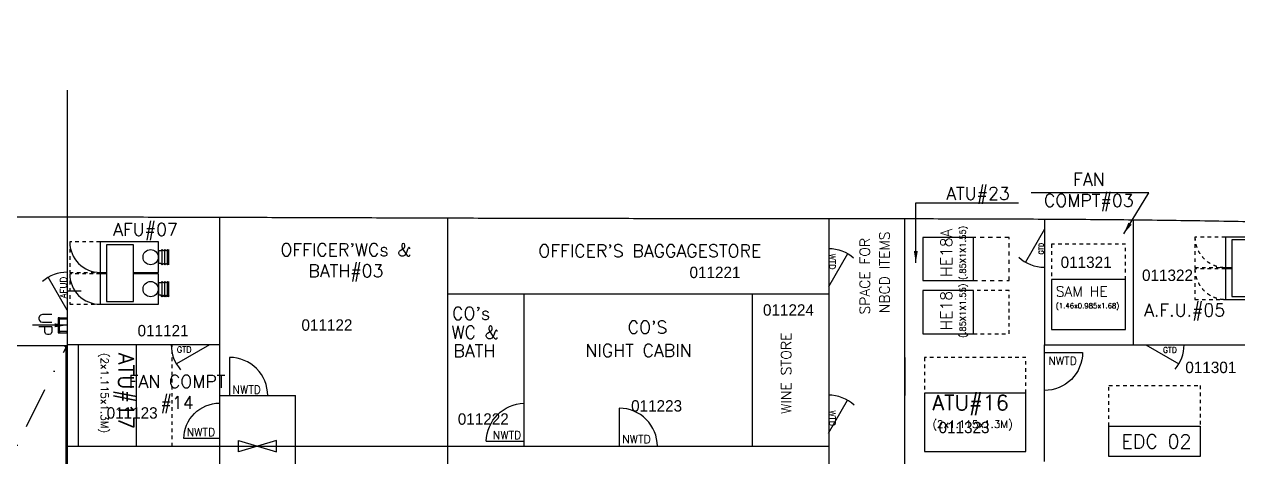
# Model space of a CAD drawing. Header units: inches. Extents: x -439515 to 171412, y -8673 to 415183.
# Drawn here: x 93779 to 114272, y 171602 to 178914 of the extents above; entities that cross this region are included whole.
import ezdxf
from ezdxf.enums import TextEntityAlignment as Align

# ---------------------------------------------------------------- set-up
doc = ezdxf.new("R2010")
doc.units = ezdxf.units.IN
doc.header["$LTSCALE"] = 700
doc.header["$MEASUREMENT"] = 0
doc.linetypes.add('DASHDOTX2', pattern=[2, 1, -0.5, 0, -0.5])
doc.linetypes.add('DOT', pattern=[0.2, 0.1, -0.1])
for name, color, linetype in [('00', 7, 'Continuous'), ('01', 7, 'Continuous'), ('AFU D', 7, 'Continuous'), ('COMPT.NOS', 4, 'Continuous'), ('COMPTNAME', 7, 'Continuous'), ('EDC', 7, 'Continuous'), ('NWTD', 7, 'Continuous')]:
    doc.layers.add(name, color=color, linetype=linetype)
doc.styles.add('ROMANS', font='romans')
doc.styles.add('style1', font='romans.shx', dxfattribs={"height": 250})
doc.dimstyles.get("Standard").update_dxf_attribs({"dimtxt": 150.18, "dimasz": 200.18, "dimexe": 0.8, "dimexo": 0.625, "dimgap": 0.09, "dimtad": 0, "dimtih": 1, "dimtoh": 1, "dimdec": 0, "dimzin": 0, "dimdsep": 46, "dimtxsty": 'Standard', "dimcen": 8.09, "dimclrd": 40, "dimclre": 40, "dimadec": 0, "dimazin": 0, "dimtfac": 1, "dimtdec": 0, "dimtofl": 0, "dimtmove": 0, "dimatfit": 3, "dimfxl": 1, "dimtolj": 1, "dimtzin": 0, "dimarcsym": 0})

# ---------------------------------------------------------------- blocks, each defined once
blk = doc.blocks.new('A1M', base_point=(36991, 2400))
at = {"linetype": 'Continuous'}
for p, q in [((37491, 2550), (36491, 2250)), ((36491, 2550), (37491, 2250)), ((36491, 2250), (36491, 2550)), ((37491, 2250), (37491, 2550))]:
    blk.add_line(p, q, dxfattribs=at)
blk = doc.blocks.new('DLW', base_point=(36724, 4033))
at = {"linetype": 'Continuous'}
blk.add_line((37224, 4033), (36358, 4533), dxfattribs=at)
blk.add_arc((37224, 4033), 1000, 140, 180, dxfattribs=at)
blk = doc.blocks.new('atu16plan1')
at = {"layer": '01', "color": 3, "linetype": 'ByBlock'}
blk.add_lwpolyline([(186538, 188388), (188538, 188388), (188538, 189538), (186538, 189538)], close=True, dxfattribs=at)
at = {"layer": '01', "color": 4, "linetype": 'DOT'}
blk.add_lwpolyline([(186538, 188388), (186538, 187688), (188538, 187688), (188538, 188388)], dxfattribs=at)
at = {"insert": (188380, 188427), "char_height": 400, "width": 1855.09, "attachment_point": 1, "rotation": 180, "style": 'ROMANS'}
blk.add_mtext('{\\H0.75x;ATU#16\\P\\H0.5x;(2x1.115x1.3M)\\P }', dxfattribs=at)
blk = doc.blocks.new('HE18PLAN1')
at = {"layer": '01', "linetype": 'ByBlock'}
blk.add_lwpolyline([(183656, 189158), (184506, 189158), (184506, 190158), (183656, 190158)], close=True, dxfattribs=at)
at = {"layer": '01', "color": 4, "linetype": 'DOT'}
blk.add_lwpolyline([(183656, 189158), (183656, 188458), (184506, 188458), (184506, 189158)], dxfattribs=at)
at = {"linetype": 'Continuous', "insert": (184110, 189538), "char_height": 225, "width": 923.46, "attachment_point": 5}
blk.add_mtext('{\\Fromans.shx|c0;HE18\\P\\H0.5333x;(.85X1X1.55)}', dxfattribs=at)
blk = doc.blocks.new('fghghj')
at = {"color": 3, "linetype": 'Continuous'}
blk.add_lwpolyline([(318315, -37952), (318615, -37952), (318615, -37927), (318315, -37927)], close=True, dxfattribs=at)
at = {"layer": '00', "color": 3}
for points in [[(318345, -38102), (318345, -37952), (318315, -37952), (318315, -38102)], [(318585, -38102), (318585, -37952), (318615, -37952), (318615, -38102)]]:
    blk.add_lwpolyline(points, close=True, dxfattribs=at)
at = {"layer": '01', "color": 4, "linetype": 'ByBlock'}
blk.add_line((318615, -37927), (318615, -37927), dxfattribs=at)
blk.add_line((318615, -37927), (318615, -37927), dxfattribs=at)
blk = doc.blocks.new('GTDPlan1')
at = {"linetype": 'Continuous'}
blk.add_line((138063, 187008), (138438, 186358), dxfattribs=at)
at = {"layer": '01', "linetype": 'ByBlock'}
blk.add_arc((138063, 187008), 750, 270, 310.7304, dxfattribs=at)
blk = doc.blocks.new('DLN', base_point=(36758, 6815))
at = {"linetype": 'Continuous'}
blk.add_lwpolyline([(37258, 6815), (37258, 7815, 0.414214), (36258, 6815)], format="xyb", dxfattribs=at)
blk = doc.blocks.new('SAMHEFWD')
at = {"layer": '01', "color": 4, "linetype": 'DOT'}
blk.add_lwpolyline([(178047, 621815), (178047, 622515), (176587, 622515), (176587, 621815)], dxfattribs=at)
at = {"layer": '01', "color": 5, "linetype": 'ByBlock'}
blk.add_lwpolyline([(178047, 621815), (176587, 621815), (176587, 620830), (178047, 620830)], close=True, dxfattribs=at)
at = {"insert": (176671, 621683), "char_height": 120, "width": 1424.45, "attachment_point": 1}
blk.add_mtext('{\\Fromans.shx|c0;\\H1.667x;SAM HE}\\P{\\Fromans.shx|c0;\\H0.8333x;(1.46x0.985x1.68)}', dxfattribs=at)
blk = doc.blocks.new('GTD')
at = {"linetype": 'Continuous'}
blk.add_line((183063, 185608), (182688, 184958), dxfattribs=at)
at = {"layer": '01', "linetype": 'ByBlock'}
blk.add_arc((183063, 185608), 750, 227.3353, 270, dxfattribs=at)
blk = doc.blocks.new('NWTD111')
at = {"linetype": 'Continuous', "extrusion": (0, 0, -1)}
blk.add_ellipse((-85100, 186008), major_axis=(540, 540), ratio=0.965187, start_param=3.944704, end_param=5.480074, dxfattribs=at)
at = {"layer": '01', "linetype": 'ByBlock'}
blk.add_lwpolyline([(-85850, 186008), (-85100, 186008)], dxfattribs=at)
blk = doc.blocks.new('atu17plan1')
at = {"layer": '01', "color": 4, "linetype": 'DOT'}
blk.add_lwpolyline([(170790, 170885), (170090, 170885), (170090, 168885), (170790, 168885)], dxfattribs=at)
at = {"layer": '01', "color": 3, "linetype": 'ByBlock'}
blk.add_lwpolyline([(170790, 170885), (170790, 168885), (171940, 168885), (171940, 170885)], close=True, dxfattribs=at)
at = {"insert": (170844, 169044), "char_height": 400, "width": 1855.09, "attachment_point": 1, "rotation": 90, "style": 'ROMANS'}
blk.add_mtext('{\\H0.75x;ATU#17\\P\\H0.5x;(2x1.115x1.3M)\\P }', dxfattribs=at)
blk = doc.blocks.new('afu03plan1')
at = {"layer": '01', "linetype": 'ByBlock'}
for p, q in [((188211, 190704), (187911, 190704)), ((188211, 190653), (187911, 190653)), ((188211, 190602), (187911, 190602)), ((187937, 190577), (187937, 190530)), ((188184, 190577), (188184, 190530)), ((188841, 190704), (188541, 190704)), ((188841, 190653), (188541, 190653)), ((188841, 190602), (188541, 190602)), ((188567, 190577), (188567, 190530)), ((188814, 190577), (188814, 190530))]:
    blk.add_line(p, q, dxfattribs=at)
for points in [[(188361, 190037), (188361, 190530), (187761, 190530), (187761, 189380), (188361, 189380), (188361, 189504)], [(188211, 190730), (187911, 190730)], [(187937, 190730), (187911, 190704), (187937, 190679), (187911, 190653), (187937, 190628), (187911, 190602), (187937, 190577)], [(187937, 190530), (188184, 190530)], [(188184, 190730), (188211, 190704), (188184, 190679), (188211, 190653), (188184, 190628), (188211, 190602), (188184, 190577)], [(188391, 189504), (188391, 189380), (188991, 189380), (188991, 190530), (188391, 190530), (188391, 190037)], [(188841, 190730), (188541, 190730)], [(188567, 190730), (188541, 190704), (188567, 190679), (188541, 190653), (188567, 190628), (188541, 190602), (188567, 190577)], [(188567, 190530), (188814, 190530)], [(188814, 190730), (188841, 190704), (188814, 190679), (188841, 190653), (188814, 190628), (188841, 190602), (188814, 190577)]]:
    blk.add_lwpolyline(points, dxfattribs=at)
blk.add_lwpolyline([(187818, 189504), (188935, 189504), (188935, 190037), (187818, 190037)], close=True, dxfattribs=at)
at = {"layer": '01', "color": 4, "linetype": 'DOT'}
for points in [[(187761, 189380), (187761, 188780), (188361, 188780), (188361, 189380)], [(188391, 189380), (188391, 188780), (188991, 188780), (188991, 189380)]]:
    blk.add_lwpolyline(points, dxfattribs=at)
at = {"layer": '01', "linetype": 'ByBlock'}
for centre in [(188061, 190374), (188691, 190374)]:
    blk.add_circle(centre, 150, dxfattribs=at)
for centre in [(187761, 189380), (188391, 189380)]:
    blk.add_arc(centre, 600, 270, 0, dxfattribs=at)
blk = doc.blocks.new('afu05plan1')
at = {"layer": '01', "linetype": 'ByBlock'}
for p, q in [((189591, 190704), (189291, 190704)), ((189591, 190653), (189291, 190653)), ((189591, 190602), (189291, 190602)), ((189318, 190577), (189318, 190530)), ((189565, 190577), (189565, 190530)), ((190221, 190704), (189921, 190704)), ((190221, 190653), (189921, 190653)), ((190221, 190602), (189921, 190602)), ((189948, 190577), (189948, 190530)), ((190195, 190577), (190195, 190530))]:
    blk.add_line(p, q, dxfattribs=at)
for points in [[(189741, 190037), (189741, 190530), (189141, 190530), (189141, 189380), (189741, 189380), (189741, 189504)], [(189591, 190730), (189291, 190730)], [(189318, 190730), (189291, 190704), (189318, 190679), (189291, 190653), (189318, 190628), (189291, 190602), (189318, 190577)], [(189318, 190530), (189565, 190530)], [(189565, 190730), (189591, 190704), (189565, 190679), (189591, 190653), (189565, 190628), (189591, 190602), (189565, 190577)], [(189771, 189504), (189771, 189380), (190371, 189380), (190371, 190530), (189771, 190530), (189771, 190037)], [(190221, 190730), (189921, 190730)], [(189948, 190730), (189921, 190704), (189948, 190679), (189921, 190653), (189948, 190628), (189921, 190602), (189948, 190577)], [(189948, 190530), (190195, 190530)], [(190195, 190730), (190221, 190704), (190195, 190679), (190221, 190653), (190195, 190628), (190221, 190602), (190195, 190577)]]:
    blk.add_lwpolyline(points, dxfattribs=at)
blk.add_lwpolyline([(189199, 189504), (190316, 189504), (190316, 190037), (189199, 190037)], close=True, dxfattribs=at)
at = {"layer": '01', "color": 4, "linetype": 'DOT'}
for points in [[(189141, 189380), (189141, 188780), (189741, 188780), (189741, 189380)], [(189771, 189380), (189771, 188780), (190371, 188780), (190371, 189380)]]:
    blk.add_lwpolyline(points, dxfattribs=at)
at = {"layer": '01', "linetype": 'ByBlock'}
for centre in [(189441, 190374), (190071, 190374)]:
    blk.add_circle(centre, 150, dxfattribs=at)
at = {"layer": '01', "color": 4, "linetype": 'DOT'}
for centre in [(189141, 189380), (189771, 189380)]:
    blk.add_arc(centre, 600, 270, 0, dxfattribs=at)
blk = doc.blocks.new('A$C045F167C')
at = {"color": 4, "linetype": 'DOT'}
blk.add_lwpolyline([(1800, 801), (1800, 0), (0, 1), (0, 802)], dxfattribs=at)
at = {"layer": '01', "color": 4, "linetype": 'ByBlock'}
blk.add_lwpolyline([(0, 1401), (1800, 1401), (1800, 801), (0, 801)], close=True, dxfattribs=at)
at = {"layer": 'EDC', "color": 4, "style": 'ROMANS'}
blk.add_text('EDC 02', height=275, rotation=180, dxfattribs=at).set_placement((174, 1245), align=Align.RIGHT)

msp = doc.modelspace()

# ---------------------------------------------------------------- linework, layer by layer
at = {"color": 7}
for p, q in [((94503.4, 175658.3), (94503.4, 161041)), ((107364.1, 175628.7), (107364.1, 161070.3)), ((107364.1, 175628.7), (107364.1, 161070.3)), ((108650.1, 161071.4), (108650.1, 175627.9)), ((94503.5, 171779.1), (107364.1, 171779.1))]:
    msp.add_line(p, q, dxfattribs=at)
at = {"color": 7, "linetype": 'Continuous'}
msp.add_line((97075.6, 175651.9), (97075.6, 161047.4), dxfattribs=at)
at = {"color": 1}
for p, q in [((112508.3, 175609), (112508.3, 173493.9)), ((107364.1, 174351.3), (100933.8, 174351.3)), ((106078, 171779.1), (106078, 174351.3))]:
    msp.add_line(p, q, dxfattribs=at)
at = {"color": 42}
for p, q in [((102219.8, 171779.1), (102219.8, 174351.3)), ((111007.9, 171521.9), (111007.9, 173493.9))]:
    msp.add_line(p, q, dxfattribs=at)
at = {"linetype": 'DASHDOTX2'}
msp.add_line((91931.3, 168358.2), (94503.4, 173485.3), dxfattribs=at)
for points in [[(100978.2, 175639.7, 0.0002423), (102219.8, 175636.4, 0.0000941), (102862.9, 175635.1, -0.0000479), (103505.9, 175633.9, -0.0000436), (104148.9, 175632.5, 0.0001154), (104792, 175631.3, 0.0001293), (105435, 175630.3, 0.0000086), (107364.1, 175628.7, -0.0000275), (108007.1, 175628.3, -0.0001373), (108650.2, 175627.8, -0.0001983), (109293.2, 175626.9, -0.0003329), (109936.2, 175625.2, -0.0007035), (111222.3, 175619.3, -0.0004157), (111865.3, 175614.9, -0.0007905), (112508.3, 175609, -0.0008423), (113151.4, 175601, -0.0006747), (113794.4, 175591, -0.0012352), (115080.5, 175566.1, -0.001138)], [(77361.1, 175658.1), (85830.7, 175658.2), (85843.4, 175658.2), (85856.1, 175658.2), (90645.3, 175658.3), (91931.3, 175658.3), (91948.5, 175658.3), (92574.4, 175658.2), (93217.4, 175658.3), (93860.4, 175658.4), (94486.3, 175658.3), (94503.4, 175658.3), (95185, 175657.4), (95197.2, 175657.4, 0.0016893), (95789.5, 175655.3, -0.0002181), (96432.5, 175653.7, 0.0000428), (97075.6, 175651.9, 0.0000652), (97718.6, 175650.2, -0.0001061), (98361.6, 175648.5, -0.0001242), (99004.7, 175646.5, -0.0000252), (99647.7, 175644.2, 0.0000166), (100290.7, 175641.9, 0.0000849), (100933.8, 175639.8, 0.0000077), (100978.2, 175639.7)], [(107364.1, 161070.6, 0.0000086), (105435, 161068.9, 0.0001293)]]:
    msp.add_lwpolyline(points, format="xyb")
at = {"color": 1, "elevation": 0}
msp.add_lwpolyline([(111007.9, 175620.5), (111007.9, 173493.9), (115080.4, 173493.9)], dxfattribs=at)
at = {"color": 6}
msp.add_lwpolyline([(94503.4, 173485.3), (94503.4, 168349.6), (91939.9, 168349.6), (91939.9, 173485.3), (94503.4, 173485.3)], dxfattribs=at)
at = {"color": 92}
msp.add_lwpolyline([(93221.9, 168366.8), (94443.5, 168366.9, 0.4142136), (94486.4, 168409.8), (94486.4, 173433.9, 0.4142136), (94443.5, 173476.7), (93221.7, 173476.7), (91999.8, 173476.7, 0.4142136), (91957, 173433.9), (91957, 168409.8, 0.4142136), (91999.8, 168366.9), (93221.5, 168366.8)], format="xyb", dxfattribs=at)
at = {"linetype": 'Continuous'}
msp.add_lwpolyline([(97890.1, 172636.5, 0.4147612), (97247, 173280.7), (97247, 172636.5)], format="xyb", dxfattribs=at)
at = {"color": 42}
for points in [[(97075.6, 172636.5), (98361.6, 172636.5)], [(107364.1, 168349.6), (98361.6, 168349.6), (98361.6, 172636.5)]]:
    msp.add_lwpolyline(points, dxfattribs=at)
at = {"layer": '00', "color": 0}
msp.add_line((100933.8, 161059.4), (100933.8, 175639.8), dxfattribs=at)
at = {"layer": '00'}
msp.add_lwpolyline([(104470.4, 171779.1, 0.4142136), (103827.4, 172422.2), (103827.4, 171779.1)], format="xyb", dxfattribs=at)
at = {"layer": '01', "color": 4, "linetype": 'ByBlock'}
msp.add_line((94503.4, 177798.4), (94503.4, 175658.3), dxfattribs=at)
at = {"layer": '01', "linetype": 'ByBlock'}
for p, q in [((94739.4, 174402.8), (94503.7, 174402.8)), ((108650.1, 173279.5), (108650.1, 172636.5))]:
    msp.add_line(p, q, dxfattribs=at)
at = {"layer": '01', "color": 1, "linetype": 'ByBlock'}
msp.add_line((97075.6, 173493.9), (94503.4, 173493.9), dxfattribs=at)
at = {"layer": '01', "linetype": 'ByBlock'}
msp.add_lwpolyline([(109810, 174581.8), (109810, 175310.5), (108952.6, 175310.5), (108952.6, 174581.8)], close=True, dxfattribs=at)
at = {"layer": '01', "color": 4, "linetype": 'DOT'}
msp.add_lwpolyline([(109810, 174581.8), (110410.1, 174581.8), (110410.1, 175310.5), (109810, 175310.5)], dxfattribs=at)

# ---------------------------------------------------------------- block references
at = {"color": 5, "linetype": 'Continuous', "xscale": 0.8573749999999999, "yscale": 0.8573749999999999, "zscale": 0.8573749999999999, "rotation": 90}
msp.add_blockref('fghghj', (61835.7, -99219.9), dxfattribs=at)
at = {"color": 7, "xscale": 0.6430312499999998, "yscale": 0.6430312499999998, "zscale": 0.6430312499999998, "rotation": 180}
msp.add_blockref('DLW', (113044.2, 173493.9), dxfattribs=at)
at = {"color": 2, "linetype": 'ByBlock', "xscale": 0.8573749999999999, "yscale": 0.8573749999999999, "zscale": 0.8573749999999999, "rotation": 180}
msp.add_blockref('A$C045F167C', (113640.1, 172807.4), dxfattribs=at)
at = {"color": 0, "xscale": 0.6430312499999998, "yscale": 0.6430312499999998, "zscale": 0.6430312499999998}
for p in [(97718.6, 171779.1), (97718.9, 171779.1)]:
    msp.add_blockref('A1M', p, dxfattribs=at)
at = {"layer": '01', "linetype": 'ByBlock', "xscale": 0.8573749999999999, "yscale": 0.8573749999999999, "zscale": 0.8573749999999999}
for name, p in [('GTD', (-45945.4, 16313.7, 0)), ('NWTD111', (175182.5, 12386.6))]:
    msp.add_blockref(name, p, dxfattribs=at)
for name, p, rotation in [('afu03plan1', (-67309.3, 336215.5), 270), ('afu05plan1', (-48305.6, 337481.2), 270), ('HE18PLAN1', (271989.2, 16219.3), 90), ('atu17plan1', (242105, 318291.6), 180), ('atu16plan1', (270628.3, 334198.3), 180), ('GTD', (264312.7, 331137), 180), ('GTD', (264312.7, 331137), 180), ('GTD', (264312.7, 331137), 180), ('GTD', (264312.7, 331136.8), 180)]:
    msp.add_blockref(name, p, dxfattribs=dict(at, rotation=rotation))
at = {"layer": '01', "color": 4, "linetype": 'ByBlock', "yscale": 0.8573749999999999, "zscale": 0.8573749999999999}
for p, xscale, rotation in [((-11007.4, 334815.6), -0.8573749999999999, 180), ((-11007.4, 334815.6), -0.8573749999999999, 180), ((-11007.4, 334815.6), -0.8573749999999999, 180), ((-11007.4, 334815.4), -0.8573749999999999, 180), ((212876.3, 334414.5), 0.8573749999999999, 180), ((-63431.6, 291865.4), 0.8573749999999999, 270)]:
    msp.add_blockref('GTDPlan1', p, dxfattribs=dict(at, xscale=xscale, rotation=rotation))
at = {"layer": '01', "color": 1, "linetype": 'ByBlock', "xscale": 0.8573749999999999, "yscale": 0.8573749999999999, "zscale": 0.8573749999999999}
msp.add_blockref('SAMHEFWD', (-40273.6, -358532.6), dxfattribs=at)
at = {"layer": 'NWTD', "color": 2}
for p, xscale, yscale, zscale, rotation in [((111007.9, 173043.8), -0.6430312499999998, 0.6430312499999998, 0.6430312499999998, 270), ((97075.6, 172207.8), -0.6001624999600753, 0.6001624999600753, 0.6001624999999999, 90), ((97075.6, 172207.8), -0.6001624999600753, 0.6001624999600753, 0.6001624999999999, 90)]:
    msp.add_blockref('DLN', p, dxfattribs=dict(at, xscale=xscale, yscale=yscale, zscale=zscale, rotation=rotation))

# ---------------------------------------------------------------- texts
at = {"color": 7, "style": 'ROMANS'}
for s, p in [('SPACE FOR', (108060.6, 175300.9)), ('NBCD ITEMS', (108393.2, 175410.3))]:
    msp.add_text(s, height=171.47, rotation=90, dxfattribs=at).set_placement(p, align=Align.RIGHT)
for s, height, rotation, p in [('WTD', 101.6, 270, (107375.7, 175034.2)), ('GTD', 79.02, 90, (110994.3, 175020.5, 0)), ('WTD', 101.6, 270, (107375.7, 172386.2))]:
    msp.add_text(s, height=height, rotation=rotation, dxfattribs=at).set_placement(p)
at = {"style": 'ROMANS'}
msp.add_text('UP', height=219.49, rotation=270, dxfattribs=at).set_placement((94023, 174043.8))
at = {"color": 7, "style": 'ROMANS'}
for s, height, p in [('GTD', 101.6, (96353.7, 173362.7)), ('GTD', 94.83, (113009.9, 173360.3)), ('NWTD', 135.47, (103876.6, 171831.7, 0))]:
    msp.add_text(s, height=height, dxfattribs=at).set_placement(p)
at = {"linetype": 'Continuous', "insert": (109484.5, 175049.4), "char_height": 192.909, "width": 791.748, "attachment_point": 5, "rotation": 90}
msp.add_mtext('{\\Fromans.shx|c0;HE18A\\P\\H0.5333x;(.85X1X1.55)}', dxfattribs=at)
at = {"layer": '01', "color": 7, "style": 'ROMANS'}
msp.add_text('NWTD', height=135.47, dxfattribs=at).set_placement((97294.4, 172668.1, 0))
at = {"layer": 'AFU D', "style": 'ROMANS'}
msp.add_text('AFUD', height=108.37, rotation=90, dxfattribs=at).set_placement((94496, 174278.3))
at = {"layer": 'COMPT.NOS', "color": 4, "linetype": 'ByBlock', "char_height": 192.91, "width": 1570.243, "attachment_point": 1}
for s, insert in [('011221', (105013.5, 174815.2)), ('011321', (111281.4, 174985.7)), ('011322', (112655.5, 174766.6)), ('011224', (106254.2, 174179.5)), ('011121', (95692, 173829.9)), ('011122', (98459.8, 173925.2)), ('011301', (113387.1, 173209.1)), ('011223', (104027.2, 172558.4)), ('011123', (95170.2, 172438.9)), ('011222', (101100.3, 172335.9)), ('011323', (109220, 172193.3))]:
    msp.add_mtext(s, dxfattribs=dict(at, insert=insert))
at = {"layer": 'COMPTNAME', "linetype": 'ByBlock', "style": 'style1'}
for s, p in [("CO's ", (101003, 173918.2)), ('WC & ', (100992.8, 173598.2)), ('BATH', (101026.2, 173286.1))]:
    msp.add_text(s, height=214.34, dxfattribs=at).set_placement(p)
at = {"layer": 'COMPTNAME', "color": 7, "linetype": 'ByBlock', "style": 'style1'}
for s, height, p in [("CO'S", 214.34, (103969.1, 173684)), ('NIGHT CABIN', 214.344, (103256.1, 173291.1))]:
    msp.add_text(s, height=height, dxfattribs=at).set_placement(p)
at = {"layer": 'COMPTNAME', "linetype": 'Continuous', "char_height": 214.344, "width": 1956.596, "attachment_point": 5, "style": 'style1'}
for s, insert in [('FAN COMPT#03', (111756.6, 176077.7)), ('{\\Fromans.shx|c0;ATU#23}', (109885.3, 176019.4))]:
    msp.add_mtext(s, dxfattribs=dict(at, insert=insert))
at = {"layer": 'COMPTNAME', "insert": (95825.8, 175408.7), "char_height": 214.344, "width": 1714.75, "attachment_point": 5, "line_spacing_factor": 1.3, "style": 'style1'}
msp.add_mtext('{\\C42;AFU#07}', dxfattribs=at)
at = {"layer": 'COMPTNAME', "color": 7, "char_height": 214.344, "attachment_point": 5, "style": 'style1'}
for s, insert, width in [("OFFICER'WCs & BATH#03", (99210.9, 174888.1), 3356.464), ("OFFICER'S BAGGAGESTORE", (104342.7, 175081.9), 4774.145), ('{\\C0;FAN COMPT\\P#14}', (96359, 172659.6), 1583.763)]:
    msp.add_mtext(s, dxfattribs=dict(at, insert=insert, width=width))
at = {"layer": 'COMPTNAME', "color": 42, "linetype": 'Continuous', "insert": (113375.4, 174046.9), "char_height": 214.344, "width": 1834.649, "attachment_point": 5, "style": 'style1'}
msp.add_mtext('{\\Fromans.shx|c0;A.F.U.#05}', dxfattribs=at)
at = {"layer": 'COMPTNAME', "color": 7, "insert": (106644.8, 173011), "char_height": 171.475, "width": 1583.763, "attachment_point": 5, "rotation": 90, "style": 'ROMANS'}
msp.add_mtext('{\\C0;WINE STORE}', dxfattribs=at)
at = {"layer": 'NWTD', "color": 7, "style": 'ROMANS'}
for p in [(111073.6, 173154.2, 0), (96521.6, 171950.7, 0), (96521.6, 171950.7, 0), (101691.5, 171900.1)]:
    msp.add_text('NWTD', height=135.47, dxfattribs=at).set_placement(p)

# ---------------------------------------------------------------- leaders
at = {"layer": '00'}
msp.add_leader([(94493.3, 173823.9), (93915.6, 173823.9)], dimstyle='Standard', dxfattribs=at)
at = {"layer": 'COMPTNAME', "linetype": 'Continuous'}
for points in [[(112348.3, 175371.8), (112770.3, 176062.8), (110784.9, 176062.8)], [(108835.1, 174879.3), (108835.1, 175896.4), (110567.1, 175896.4)]]:
    msp.add_leader(points, dimstyle='Standard', override={"dimgap": 0.09, "dimtad": 0}, dxfattribs=at)

doc.saveas('drawing.dxf')
